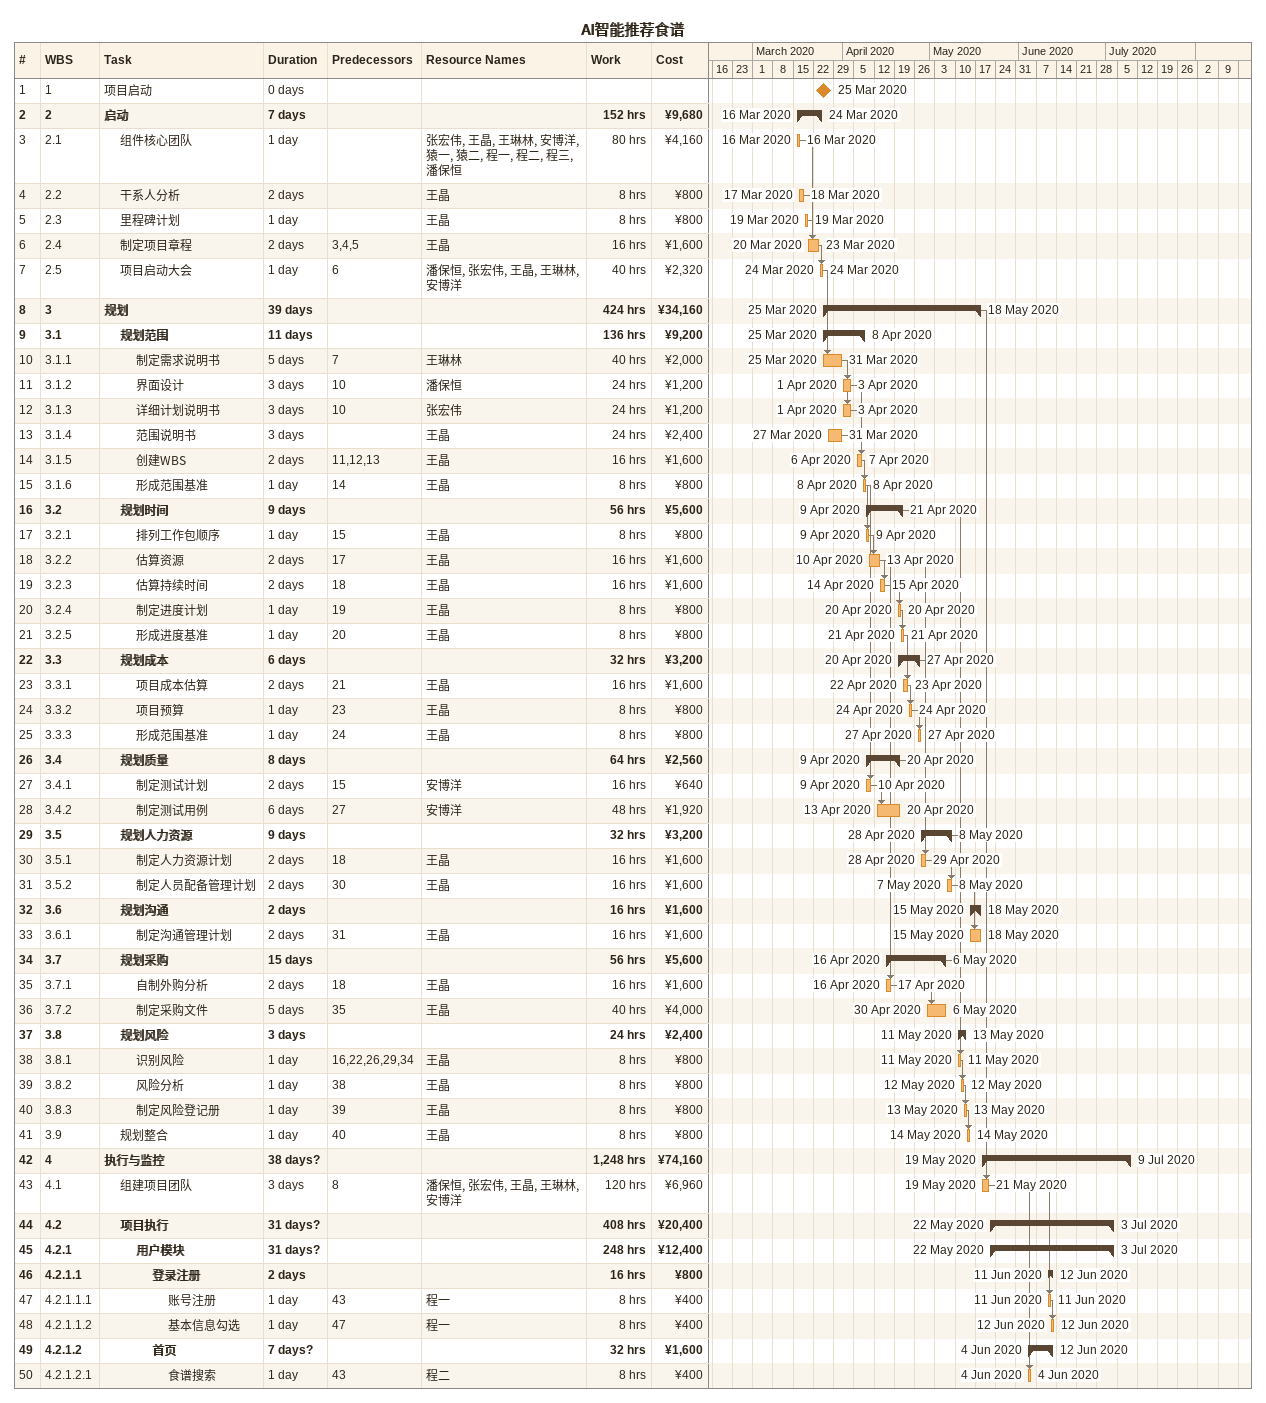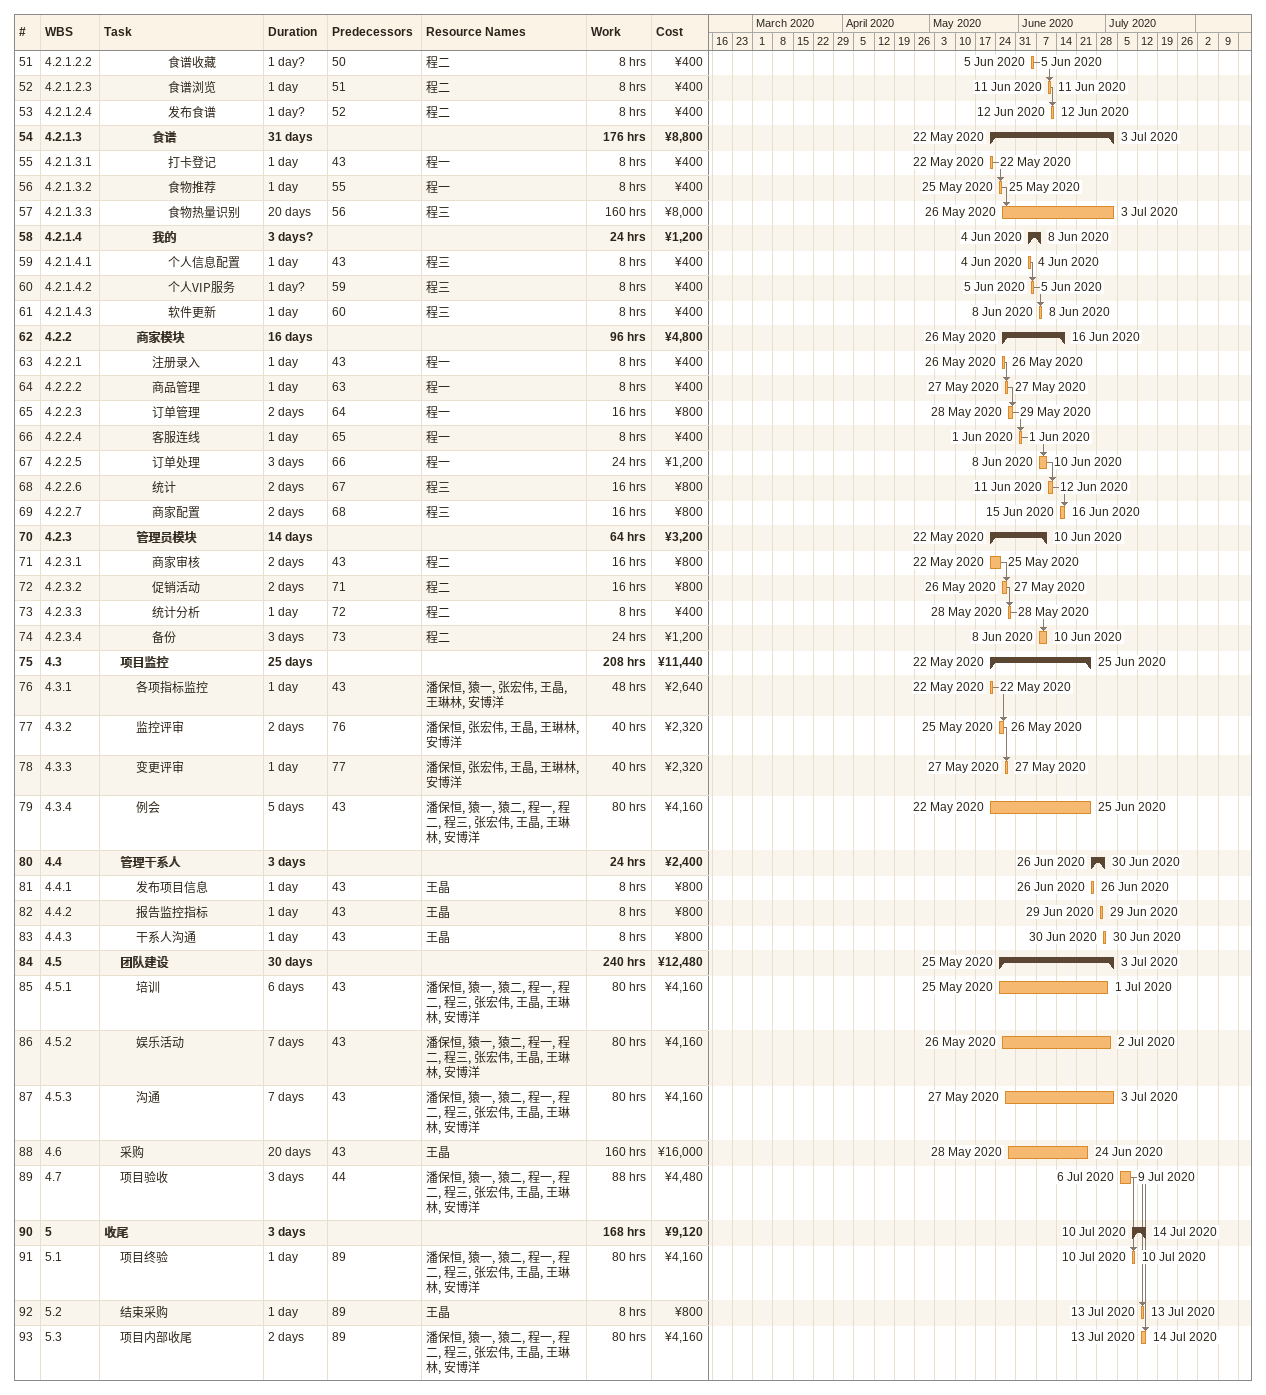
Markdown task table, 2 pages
AI智能推荐食谱

| ID | WBS | Task | Duration | Start | Finish | Predecessors | Resources | Work (h) | Cost (¥) |
|---|---|---|---|---|---|---|---|---|---|
| 1 | 1 | 项目启动 | 0d | 2020-03-25 | 2020-03-25 |  |  |  |  |
| 2 | 2 | **启动** | 7d | 2020-03-16 | 2020-03-24 |  |  | 152 | 9680 |
| 3 | 2.1 | 组件核心团队 | 1d | 2020-03-16 | 2020-03-16 |  | 张宏伟, 王晶, 王琳林, 安博洋, 猿一, 猿二, 程一, 程二, 程三, 潘保恒 | 80 | 4160 |
| 4 | 2.2 | 干系人分析 | 2d | 2020-03-17 | 2020-03-18 |  | 王晶 | 8 | 800 |
| 5 | 2.3 | 里程碑计划 | 1d | 2020-03-19 | 2020-03-19 |  | 王晶 | 8 | 800 |
| 6 | 2.4 | 制定项目章程 | 2d | 2020-03-20 | 2020-03-23 | 3, 4, 5 | 王晶 | 16 | 1600 |
| 7 | 2.5 | 项目启动大会 | 1d | 2020-03-24 | 2020-03-24 | 6 | 潘保恒, 张宏伟, 王晶, 王琳林, 安博洋 | 40 | 2320 |
| 8 | 3 | **规划** | 39d | 2020-03-25 | 2020-05-18 |  |  | 424 | 34160 |
| 9 | 3.1 | **规划范围** | 11d | 2020-03-25 | 2020-04-08 |  |  | 136 | 9200 |
| 10 | 3.1.1 | 制定需求说明书 | 5d | 2020-03-25 | 2020-03-31 | 7 | 王琳林 | 40 | 2000 |
| 11 | 3.1.2 | 界面设计 | 3d | 2020-04-01 | 2020-04-03 | 10 | 潘保恒 | 24 | 1200 |
| 12 | 3.1.3 | 详细计划说明书 | 3d | 2020-04-01 | 2020-04-03 | 10 | 张宏伟 | 24 | 1200 |
| 13 | 3.1.4 | 范围说明书 | 3d | 2020-03-27 | 2020-03-31 |  | 王晶 | 24 | 2400 |
| 14 | 3.1.5 | 创建WBS | 2d | 2020-04-06 | 2020-04-07 | 11, 12, 13 | 王晶 | 16 | 1600 |
| 15 | 3.1.6 | 形成范围基准 | 1d | 2020-04-08 | 2020-04-08 | 14 | 王晶 | 8 | 800 |
| 16 | 3.2 | **规划时间** | 9d | 2020-04-09 | 2020-04-21 |  |  | 56 | 5600 |
| 17 | 3.2.1 | 排列工作包顺序 | 1d | 2020-04-09 | 2020-04-09 | 15 | 王晶 | 8 | 800 |
| 18 | 3.2.2 | 估算资源 | 2d | 2020-04-10 | 2020-04-13 | 17 | 王晶 | 16 | 1600 |
| 19 | 3.2.3 | 估算持续时间 | 2d | 2020-04-14 | 2020-04-15 | 18 | 王晶 | 16 | 1600 |
| 20 | 3.2.4 | 制定进度计划 | 1d | 2020-04-20 | 2020-04-20 | 19 | 王晶 | 8 | 800 |
| 21 | 3.2.5 | 形成进度基准 | 1d | 2020-04-21 | 2020-04-21 | 20 | 王晶 | 8 | 800 |
| 22 | 3.3 | **规划成本** | 6d | 2020-04-20 | 2020-04-27 |  |  | 32 | 3200 |
| 23 | 3.3.1 | 项目成本估算 | 2d | 2020-04-22 | 2020-04-23 | 21 | 王晶 | 16 | 1600 |
| 24 | 3.3.2 | 项目预算 | 1d | 2020-04-24 | 2020-04-24 | 23 | 王晶 | 8 | 800 |
| 25 | 3.3.3 | 形成范围基准 | 1d | 2020-04-27 | 2020-04-27 | 24 | 王晶 | 8 | 800 |
| 26 | 3.4 | **规划质量** | 8d | 2020-04-09 | 2020-04-20 |  |  | 64 | 2560 |
| 27 | 3.4.1 | 制定测试计划 | 2d | 2020-04-09 | 2020-04-10 | 15 | 安博洋 | 16 | 640 |
| 28 | 3.4.2 | 制定测试用例 | 6d | 2020-04-13 | 2020-04-20 | 27 | 安博洋 | 48 | 1920 |
| 29 | 3.5 | **规划人力资源** | 9d | 2020-04-28 | 2020-05-08 |  |  | 32 | 3200 |
| 30 | 3.5.1 | 制定人力资源计划 | 2d | 2020-04-28 | 2020-04-29 | 18 | 王晶 | 16 | 1600 |
| 31 | 3.5.2 | 制定人员配备管理计划 | 2d | 2020-05-07 | 2020-05-08 | 30 | 王晶 | 16 | 1600 |
| 32 | 3.6 | **规划沟通** | 2d | 2020-05-15 | 2020-05-18 |  |  | 16 | 1600 |
| 33 | 3.6.1 | 制定沟通管理计划 | 2d | 2020-05-15 | 2020-05-18 | 31 | 王晶 | 16 | 1600 |
| 34 | 3.7 | **规划采购** | 15d | 2020-04-16 | 2020-05-06 |  |  | 56 | 5600 |
| 35 | 3.7.1 | 自制外购分析 | 2d | 2020-04-16 | 2020-04-17 | 18 | 王晶 | 16 | 1600 |
| 36 | 3.7.2 | 制定采购文件 | 5d | 2020-04-30 | 2020-05-06 | 35 | 王晶 | 40 | 4000 |
| 37 | 3.8 | **规划风险** | 3d | 2020-05-11 | 2020-05-13 |  |  | 24 | 2400 |
| 38 | 3.8.1 | 识别风险 | 1d | 2020-05-11 | 2020-05-11 | 16, 22, 26, 29, 34 | 王晶 | 8 | 800 |
| 39 | 3.8.2 | 风险分析 | 1d | 2020-05-12 | 2020-05-12 | 38 | 王晶 | 8 | 800 |
| 40 | 3.8.3 | 制定风险登记册 | 1d | 2020-05-13 | 2020-05-13 | 39 | 王晶 | 8 | 800 |
| 41 | 3.9 | 规划整合 | 1d | 2020-05-14 | 2020-05-14 | 40 | 王晶 | 8 | 800 |
| 42 | 4 | **执行与监控** | 38d? | 2020-05-19 | 2020-07-09 |  |  | 1248 | 74160 |
| 43 | 4.1 | 组建项目团队 | 3d | 2020-05-19 | 2020-05-21 | 8 | 潘保恒, 张宏伟, 王晶, 王琳林, 安博洋 | 120 | 6960 |
| 44 | 4.2 | **项目执行** | 31d? | 2020-05-22 | 2020-07-03 |  |  | 408 | 20400 |
| 45 | 4.2.1 | **用户模块** | 31d? | 2020-05-22 | 2020-07-03 |  |  | 248 | 12400 |
| 46 | 4.2.1.1 | **登录注册** | 2d | 2020-06-11 | 2020-06-12 |  |  | 16 | 800 |
| 47 | 4.2.1.1.1 | 账号注册 | 1d | 2020-06-11 | 2020-06-11 | 43 | 程一 | 8 | 400 |
| 48 | 4.2.1.1.2 | 基本信息勾选 | 1d | 2020-06-12 | 2020-06-12 | 47 | 程一 | 8 | 400 |
| 49 | 4.2.1.2 | **首页** | 7d? | 2020-06-04 | 2020-06-12 |  |  | 32 | 1600 |
| 50 | 4.2.1.2.1 | 食谱搜索 | 1d | 2020-06-04 | 2020-06-04 | 43 | 程二 | 8 | 400 |
| 51 | 4.2.1.2.2 | 食谱收藏 | 1d? | 2020-06-05 | 2020-06-05 | 50 | 程二 | 8 | 400 |
| 52 | 4.2.1.2.3 | 食谱浏览 | 1d | 2020-06-11 | 2020-06-11 | 51 | 程二 | 8 | 400 |
| 53 | 4.2.1.2.4 | 发布食谱 | 1d? | 2020-06-12 | 2020-06-12 | 52 | 程二 | 8 | 400 |
| 54 | 4.2.1.3 | **食谱** | 31d | 2020-05-22 | 2020-07-03 |  |  | 176 | 8800 |
| 55 | 4.2.1.3.1 | 打卡登记 | 1d | 2020-05-22 | 2020-05-22 | 43 | 程一 | 8 | 400 |
| 56 | 4.2.1.3.2 | 食物推荐 | 1d | 2020-05-25 | 2020-05-25 | 55 | 程一 | 8 | 400 |
| 57 | 4.2.1.3.3 | 食物热量识别 | 20d | 2020-05-26 | 2020-07-03 | 56 | 程三 | 160 | 8000 |
| 58 | 4.2.1.4 | **我的** | 3d? | 2020-06-04 | 2020-06-08 |  |  | 24 | 1200 |
| 59 | 4.2.1.4.1 | 个人信息配置 | 1d | 2020-06-04 | 2020-06-04 | 43 | 程三 | 8 | 400 |
| 60 | 4.2.1.4.2 | 个人VIP服务 | 1d? | 2020-06-05 | 2020-06-05 | 59 | 程三 | 8 | 400 |
| 61 | 4.2.1.4.3 | 软件更新 | 1d | 2020-06-08 | 2020-06-08 | 60 | 程三 | 8 | 400 |
| 62 | 4.2.2 | **商家模块** | 16d | 2020-05-26 | 2020-06-16 |  |  | 96 | 4800 |
| 63 | 4.2.2.1 | 注册录入 | 1d | 2020-05-26 | 2020-05-26 | 43 | 程一 | 8 | 400 |
| 64 | 4.2.2.2 | 商品管理 | 1d | 2020-05-27 | 2020-05-27 | 63 | 程一 | 8 | 400 |
| 65 | 4.2.2.3 | 订单管理 | 2d | 2020-05-28 | 2020-05-29 | 64 | 程一 | 16 | 800 |
| 66 | 4.2.2.4 | 客服连线 | 1d | 2020-06-01 | 2020-06-01 | 65 | 程一 | 8 | 400 |
| 67 | 4.2.2.5 | 订单处理 | 3d | 2020-06-08 | 2020-06-10 | 66 | 程一 | 24 | 1200 |
| 68 | 4.2.2.6 | 统计 | 2d | 2020-06-11 | 2020-06-12 | 67 | 程三 | 16 | 800 |
| 69 | 4.2.2.7 | 商家配置 | 2d | 2020-06-15 | 2020-06-16 | 68 | 程三 | 16 | 800 |
| 70 | 4.2.3 | **管理员模块** | 14d | 2020-05-22 | 2020-06-10 |  |  | 64 | 3200 |
| 71 | 4.2.3.1 | 商家审核 | 2d | 2020-05-22 | 2020-05-25 | 43 | 程二 | 16 | 800 |
| 72 | 4.2.3.2 | 促销活动 | 2d | 2020-05-26 | 2020-05-27 | 71 | 程二 | 16 | 800 |
| 73 | 4.2.3.3 | 统计分析 | 1d | 2020-05-28 | 2020-05-28 | 72 | 程二 | 8 | 400 |
| 74 | 4.2.3.4 | 备份 | 3d | 2020-06-08 | 2020-06-10 | 73 | 程二 | 24 | 1200 |
| 75 | 4.3 | **项目监控** | 25d | 2020-05-22 | 2020-06-25 |  |  | 208 | 11440 |
| 76 | 4.3.1 | 各项指标监控 | 1d | 2020-05-22 | 2020-05-22 | 43 | 潘保恒, 猿一, 张宏伟, 王晶, 王琳林, 安博洋 | 48 | 2640 |
| 77 | 4.3.2 | 监控评审 | 2d | 2020-05-25 | 2020-05-26 | 76 | 潘保恒, 张宏伟, 王晶, 王琳林, 安博洋 | 40 | 2320 |
| 78 | 4.3.3 | 变更评审 | 1d | 2020-05-27 | 2020-05-27 | 77 | 潘保恒, 张宏伟, 王晶, 王琳林, 安博洋 | 40 | 2320 |
| 79 | 4.3.4 | 例会 | 5d | 2020-05-22 | 2020-06-25 | 43 | 潘保恒, 猿一, 猿二, 程一, 程二, 程三, 张宏伟, 王晶, 王琳林, 安博洋 | 80 | 4160 |
| 80 | 4.4 | **管理干系人** | 3d | 2020-06-26 | 2020-06-30 |  |  | 24 | 2400 |
| 81 | 4.4.1 | 发布项目信息 | 1d | 2020-06-26 | 2020-06-26 | 43 | 王晶 | 8 | 800 |
| 82 | 4.4.2 | 报告监控指标 | 1d | 2020-06-29 | 2020-06-29 | 43 | 王晶 | 8 | 800 |
| 83 | 4.4.3 | 干系人沟通 | 1d | 2020-06-30 | 2020-06-30 | 43 | 王晶 | 8 | 800 |
| 84 | 4.5 | **团队建设** | 30d | 2020-05-25 | 2020-07-03 |  |  | 240 | 12480 |
| 85 | 4.5.1 | 培训 | 6d | 2020-05-25 | 2020-07-01 | 43 | 潘保恒, 猿一, 猿二, 程一, 程二, 程三, 张宏伟, 王晶, 王琳林, 安博洋 | 80 | 4160 |
| 86 | 4.5.2 | 娱乐活动 | 7d | 2020-05-26 | 2020-07-02 | 43 | 潘保恒, 猿一, 猿二, 程一, 程二, 程三, 张宏伟, 王晶, 王琳林, 安博洋 | 80 | 4160 |
| 87 | 4.5.3 | 沟通 | 7d | 2020-05-27 | 2020-07-03 | 43 | 潘保恒, 猿一, 猿二, 程一, 程二, 程三, 张宏伟, 王晶, 王琳林, 安博洋 | 80 | 4160 |
| 88 | 4.6 | 采购 | 20d | 2020-05-28 | 2020-06-24 | 43 | 王晶 | 160 | 16000 |
| 89 | 4.7 | 项目验收 | 3d | 2020-07-06 | 2020-07-09 | 44 | 潘保恒, 猿一, 猿二, 程一, 程二, 程三, 张宏伟, 王晶, 王琳林, 安博洋 | 88 | 4480 |
| 90 | 5 | **收尾** | 3d | 2020-07-10 | 2020-07-14 |  |  | 168 | 9120 |
| 91 | 5.1 | 项目终验 | 1d | 2020-07-10 | 2020-07-10 | 89 | 潘保恒, 猿一, 猿二, 程一, 程二, 程三, 张宏伟, 王晶, 王琳林, 安博洋 | 80 | 4160 |
| 92 | 5.2 | 结束采购 | 1d | 2020-07-13 | 2020-07-13 | 89 | 王晶 | 8 | 800 |
| 93 | 5.3 | 项目内部收尾 | 2d | 2020-07-13 | 2020-07-14 | 89 | 潘保恒, 猿一, 猿二, 程一, 程二, 程三, 张宏伟, 王晶, 王琳林, 安博洋 | 80 | 4160 |
